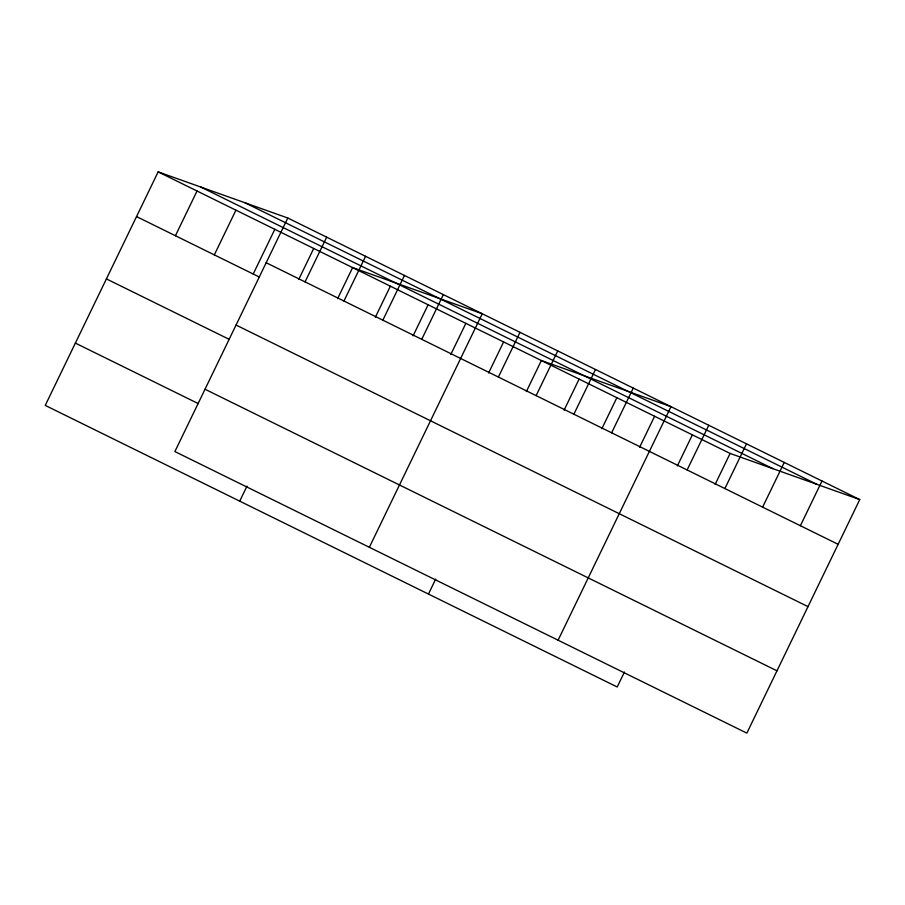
<?xml version="1.0" encoding="UTF-8"?>
<svg xmlns="http://www.w3.org/2000/svg" width="905" height="905" viewBox="0 0 905 905"><rect width="100%" height="100%" fill="white"/><g stroke="black" fill="none" stroke-linecap="round" stroke-linejoin="round"><path stroke-width="1.36" d="M287.79 218.015L174.891 451.561L746.851 733.129L859.75 499.594L287.79 218.015L158.149 171.871L45.25 405.406L617.21 686.986L624.439 672.03M175.423 235.73L197.041 191.023M214.315 254.882L235.934 210.164M253.208 274.023L274.826 229.316M298.707 279.509L313.718 248.456M305.064 281.885L326.682 237.167M239.723 501.144L246.952 486.189M337.599 298.661L352.611 267.609L482.252 313.752L369.353 547.287M343.957 301.026L365.575 256.307M375.349 317.248L390.36 286.195M382.849 320.178L404.467 275.459M413.099 335.823L428.11 304.77M421.741 339.318L443.36 294.6M450.848 354.409L465.86 323.356M488.598 372.996L503.61 341.943M498.384 377.057L520.002 332.339M428.461 594.065L435.69 579.11M526.348 391.582L541.36 360.529L671.001 406.673L558.102 640.208M536.133 395.632L557.752 350.925M564.098 410.157L579.11 379.105M573.883 414.219L595.501 369.5M601.848 428.744L616.859 397.691M611.633 432.805L633.251 388.087M639.597 447.33L654.609 416.277M677.347 465.917L692.359 434.864M687.133 469.967L708.751 425.26M715.097 484.492L730.109 453.439L859.75 499.594M724.882 488.553L746.501 443.835M762.632 507.139L784.25 462.421M800.382 525.726L822 481.008M245.006 202.788L816.966 484.367M200.933 187.097L772.893 468.677M158.149 171.871L730.109 453.439M266.172 262.733L838.132 544.312M136.531 216.589L259.486 277.111M236.047 325.042L808.007 606.622M106.405 278.898L229.361 339.432M205.016 389.24L776.976 670.82M75.375 343.097L198.331 403.63"/></g></svg>
